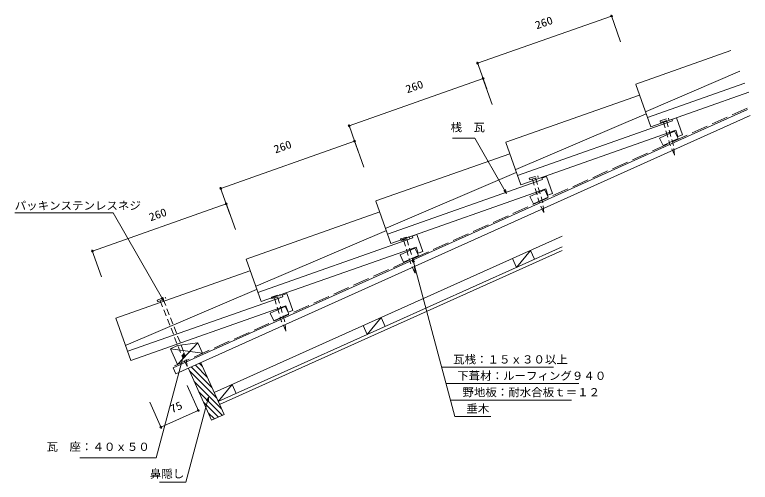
# Model space of a CAD drawing. Units: millimetres, scale not verified. Extents: x -674 to 674, y -428 to 428.
import ezdxf
from ezdxf.enums import TextEntityAlignment as Align

# ---------------------------------------------------------------- set-up
doc = ezdxf.new("R2010")
doc.units = ezdxf.units.MM
doc.header["$LTSCALE"] = 10
doc.linetypes.add('DASHED1', pattern=[1.8, 1.2, -0.6])
doc.linetypes.add('DASHED3', pattern=[4, 3, -1])
doc.layers.add('0-0_1', color=3, linetype='Continuous', lineweight=18)
doc.styles.add('ＭＳ ゴシック', font='')
doc.styles.get('ＭＳ ゴシック').set_extended_font_data('MS Gothic')

msp = doc.modelspace()

# ---------------------------------------------------------------- linework, layer by layer
at = {"layer": '0-0_1'}
for p, q in [((174.22, 339.31), (419.44, 425.72)), ((418.61, 428.08), (436.06, 378.56)), ((173.39, 341.67), (190.83, 292.16)), ((-61.04, 224.62), (184.19, 311.02)), ((183.36, 313.38), (200.8, 263.86)), ((668.6, 254.53), (-383.27, -218.81)), ((673.52, 243.59), (-378.35, -229.75)), ((-61.87, 226.97), (-44.42, 177.46)), ((534.9, 214.62), (507.53, 202.3)), ((507.53, 202.3), (514.02, 188.78)), ((534.9, 214.62), (541.23, 201.41)), ((-296.29, 109.92), (-51.07, 196.32)), ((-51.9, 198.68), (-34.45, 149.16)), ((541.65, 201.21), (514.02, 188.78)), ((-297.12, 112.28), (-279.67, 62.76)), ((297.16, 107.64), (269.79, 95.32)), ((269.79, 95.32), (276.28, 81.79)), ((297.16, 107.64), (303.65, 94.11)), ((-531.31, -4.7), (-286.09, 81.7)), ((-286.92, 84.06), (-269.47, 34.55)), ((303.65, 94.11), (276.28, 81.79)), ((-308.13, -263.95), (328.72, 22.63)), ((-300.74, -280.36), (329.13, 3.08)), ((59.42, 0.65), (32.06, -11.66)), ((59.42, 0.65), (65.91, -12.87)), ((-532.14, -2.34), (-514.7, -51.86)), ((-298.28, -285.84), (329.26, -3.44)), ((32.06, -11.66), (38.55, -25.19)), ((65.91, -12.87), (38.55, -25.19)), ((270.94, -3.37), (245.5, -34.56)), ((270.94, -3.37), (278.33, -19.78)), ((54.94, -17.81), (132.55, -307.45)), ((238.11, -18.14), (245.5, -34.56)), ((-178.31, -106.33), (-205.68, -118.64)), ((-178.31, -106.33), (-171.82, -119.85)), ((-205.68, -118.64), (-199.19, -132.17)), ((-171.82, -119.85), (-199.19, -132.17)), ((-2.63, -126.48), (-28.08, -157.67)), ((-2.63, -126.48), (4.75, -142.89)), ((-35.46, -141.25), (-28.08, -157.67)), ((-338.26, -172.63), (-329.58, -191.91)), ((-375.53, -177.8), (-388.19, -183.5)), ((-375.18, -212.43), (-388.19, -183.5)), ((-388.19, -183.5), (-329.58, -191.91)), ((-342.69, -213.71), (-320.95, -235.45)), ((-335.38, -210.42), (-329.63, -216.17)), ((-383.27, -218.81), (-378.35, -229.75)), ((-353.44, -224.18), (-303.6, -274.02)), ((-350.01, -217), (-312.27, -254.74)), ((108.45, -217.5), (313.27, -217.5)), ((-336.39, -298.61), (-357.94, -250.74)), ((-344.76, -243.46), (-294.92, -293.31)), ((-275.3, -249.18), (-300.74, -280.36)), ((-275.3, -249.18), (-267.91, -265.59)), ((115.84, -247.48), (359.65, -247.48)), ((-336.08, -262.75), (-293.3, -305.53)), ((-404.79, -329.39), (-426.33, -281.51)), ((-327.41, -282.03), (-300.62, -308.82)), ((125.38, -277.58), (346.32, -277.58)), ((-405.81, -327.11), (-337.42, -296.33)), ((-318.73, -301.32), (-307.93, -312.11)), ((132.55, -307.45), (198.29, -307.45))]:
    msp.add_line(p, q, dxfattribs=at)
at = {"layer": '0-0_1', "color": 5}
for p, q in [((464.11, 300.99), (637.99, 362.26)), ((482.78, 251.15), (654.18, 324.46)), ((485.45, 239.98), (663.5, 302.71)), ((225.8, 194.54), (470.89, 280.89)), ((244.47, 144.69), (482.94, 246.69)), ((247.14, 133.52), (531.04, 233.55)), ((530.04, 236.38), (531.04, 233.55)), ((-12.21, 87.05), (232.88, 173.4)), ((6.47, 37.21), (244.93, 139.2)), ((9.14, 26.04), (293.03, 126.06)), ((292.04, 128.89), (300.53, 131.88)), ((292.04, 128.89), (293.03, 126.06)), ((300.53, 131.88), (311.49, 100.76)), ((-249.73, -19.35), (-4.64, 67.01)), ((-231.05, -69.19), (7.41, 32.81)), ((-228.38, -80.36), (55.51, 19.67)), ((54.51, 22.5), (55.51, 19.67)), ((-488.11, -127.31), (-242.89, -40.91)), ((-469.3, -177.11), (-230.84, -75.11)), ((-466.63, -188.28), (-182.74, -88.25)), ((-183.73, -85.42), (-182.74, -88.25)), ((-460.65, -205.25), (-176.76, -105.22)), ((-488.11, -127.31), (-460.65, -205.25))]:
    msp.add_line(p, q, dxfattribs=at)
at = {"layer": '0-0_1', "linetype": 'DASHED3'}
msp.add_line((667.57, 256.81), (-388.86, -218.58), dxfattribs=at)
at = {"layer": '0-0_1', "color": 2, "linetype": 'DASHED1'}
for p, q in [((514.06, 232.43), (526.44, 190.38)), ((519.82, 234.12), (533.19, 188.71)), ((534.67, 171.81), (526.44, 190.38)), ((534.86, 171.15), (533.19, 188.71)), ((274.48, 127.2), (286.86, 85.15)), ((280.23, 128.89), (293.61, 83.48)), ((295.08, 66.58), (286.86, 85.15)), ((295.27, 65.93), (293.61, 83.48)), ((38.75, 15.93), (51.13, -26.11)), ((44.51, 17.63), (57.88, -27.78)), ((59.36, -44.68), (51.13, -26.11)), ((59.55, -45.34), (57.88, -27.78)), ((-412.75, -94.67), (-397.85, -88.82)), ((-411.65, -97.46), (-396.76, -91.62)), ((-401.41, -93.44), (-360.57, -197.6)), ((-397.85, -88.82), (-396.76, -91.62)), ((-197.87, -90.31), (-185.49, -132.35)), ((-192.11, -88.61), (-178.74, -134.03)), ((-412.75, -94.67), (-411.65, -97.46)), ((-407, -95.63), (-365.88, -200.49)), ((-177.26, -150.93), (-185.49, -132.35)), ((-177.07, -151.58), (-178.74, -134.03)), ((-357.48, -215.83), (-365.88, -200.49)), ((-357.52, -215.34), (-360.57, -197.6))]:
    msp.add_line(p, q, dxfattribs=at)
at = {"layer": '0-0_1', "color": 4}
for p, q in [((-332.75, -209.23), (-290.07, -304.07)), ((-355.55, -219.49), (-312.87, -314.33)), ((-290.07, -304.07), (-312.87, -314.33))]:
    msp.add_line(p, q, dxfattribs=at)
at = {"layer": '0-0_1', "color": 5}
for points in [[(464.1, 300.59), (491.43, 223), (670.6, 286.13)], [(530.04, 236.38), (538.53, 239.37), (549.5, 208.25)], [(225.79, 194.13), (253.13, 116.55), (537.02, 216.57)], [(537.02, 216.57), (541.01, 205.26), (549.5, 208.25)], [(-12.22, 86.65), (15.12, 9.06), (299.02, 109.09)], [(299.02, 109.09), (303, 97.77), (311.49, 100.76)], [(54.51, 22.5), (63, 25.49), (73.97, -5.64)], [(-249.74, -19.75), (-222.4, -97.34), (61.49, 2.69)], [(61.49, 2.69), (65.48, -8.63), (73.97, -5.64)], [(-183.73, -85.42), (-175.25, -82.43), (-164.28, -113.55)], [(-176.76, -105.22), (-172.77, -116.54), (-164.28, -113.55)]]:
    msp.add_lwpolyline(points, dxfattribs=at)
at = {"layer": '0-0_1', "color": 2, "linetype": 'DASHED1'}
for points in [[(508.42, 233.89), (523.76, 238.41), (524.61, 235.53)], [(508.42, 233.89), (509.26, 231.01), (524.61, 235.53)], [(268.83, 128.66), (284.18, 133.18), (285.03, 130.3)], [(268.83, 128.66), (269.68, 125.78), (285.03, 130.3)], [(33.11, 17.4), (48.46, 21.92), (49.3, 19.04)], [(33.11, 17.4), (33.96, 14.52), (49.3, 19.04)], [(-203.51, -88.84), (-188.16, -84.32), (-187.32, -87.2)], [(-203.51, -88.84), (-202.66, -91.72), (-187.32, -87.2)]]:
    msp.add_lwpolyline(points, dxfattribs=at)
at = {"layer": '0-0_1'}
for points in [[(227.35, 100.77), (168.87, 202.06), (128.37, 202.06)], [(225.4, 108.02), (227.35, 100.77), (222.04, 106.08)], [(-400.27, -96.36), (-493.52, 65.17), (-673.52, 65.17)], [(54.94, -25.31), (54.94, -17.81), (58.69, -24.3)], [(-402.21, -89.11), (-400.27, -96.36), (-405.57, -91.06)], [(-375.53, -177.8), (-338.26, -172.63), (-375.18, -212.43)], [(-362.91, -190.95), (-414.46, -383.33), (-553.96, -383.33)], [(-366.66, -197.45), (-362.91, -190.95), (-362.91, -198.45)], [(-318.69, -272.44), (-360.39, -428.08), (-408.39, -428.08)], [(-322.44, -278.93), (-318.69, -272.44), (-318.69, -279.94)]]:
    msp.add_lwpolyline(points, dxfattribs=at)
for centre in [(419.44, 425.72), (174.22, 339.31), (184.19, 311.02), (-61.04, 224.62), (-51.07, 196.32), (-296.29, 109.92), (-286.09, 81.7), (-531.31, -4.7), (-337.42, -296.33), (-405.81, -327.11)]:
    msp.add_circle(centre, 1.7, dxfattribs=at)

# ---------------------------------------------------------------- texts
at = {"layer": '0-0_1', "color": 7, "style": 'ＭＳ ゴシック'}
for s, rotation, width, p in [('260', 19.41, 1.1, (283.89, 397.07)), ('260', 19.41, 1.1, (46.78, 279.92)), ('260', 19.41, 1.1, (-194.56, 169.84)), ('260', 19.41, 1.1, (-423.2, 45.64)), ('75', 24.228, 1.15, (-383.69, -305.79))]:
    msp.add_text(s, height=14.66, rotation=rotation, dxfattribs=dict(at, width=width)).set_placement(p, align=Align.BOTTOM_LEFT)
at = {"layer": '0-0_1', "color": 7, "style": 'ＭＳ ゴシック', "width": 1.05}
for s, p in [('桟\u3000瓦', (124.76, 209.97)), ('パッキンステンレスネジ', (-673.52, 66.67)), ('\u3000瓦桟：１５ｘ３０以上', (108.45, -215)), ('\u3000下葺材：ルーフィング９４０', (115.84, -244.98)), ('\u3000野地板：耐水合板ｔ＝１２', (125.38, -275.08)), ('\u3000垂木', (132.55, -304.95)), ('瓦\u3000座：４０ｘ５０', (-615.15, -374.95)), ('鼻隠し', (-426.03, -424.35))]:
    msp.add_text(s, height=14.66, dxfattribs=at).set_placement(p, align=Align.BOTTOM_LEFT)

doc.saveas('drawing.dxf')
